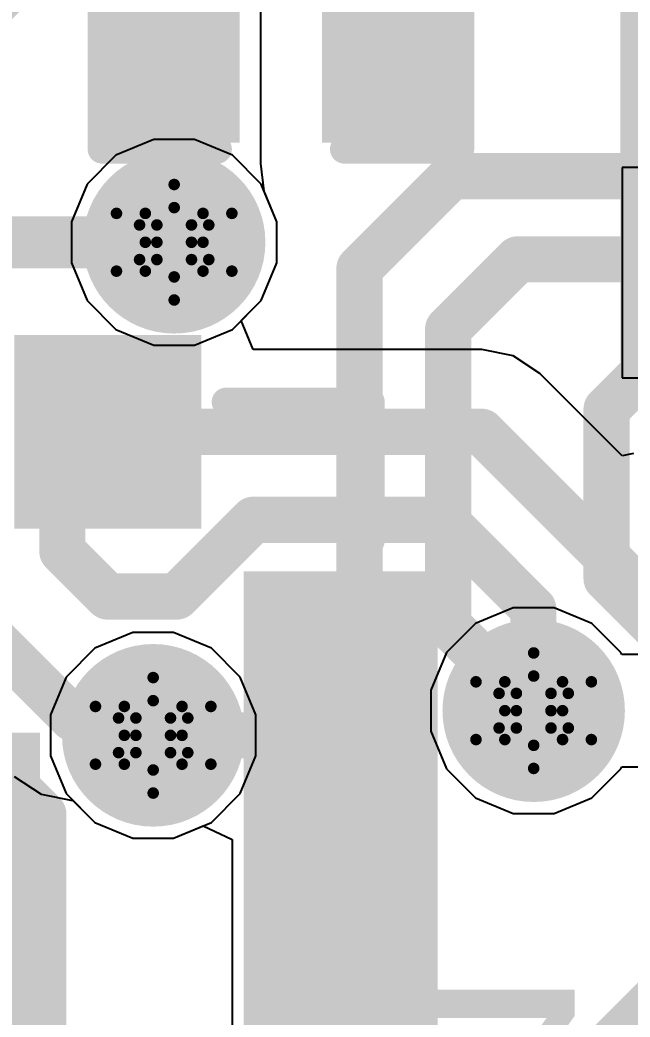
# Model space of a CAD drawing. Header units: inches. Extents: x -2.7 to 10.9, y -2.9 to 7.4.
# Drawn here: x -0.1427 to -0.037, y 0.8115 to 0.9842 of the extents above; entities that cross this region are included whole.
import ezdxf

# ---------------------------------------------------------------- set-up
doc = ezdxf.new("R2010")
doc.units = ezdxf.units.IN
doc.header["$MEASUREMENT"] = 0
for name, color, linetype in [('Board Outline', 216, 'Continuous'), ('Bottom Layer', 5, 'Continuous'), ('Bottom Overlay', 54, 'Continuous'), ('Bottom Solder', 6, 'Continuous'), ('Drill Drawing', 1, 'Continuous'), ('Layer 2', 16, 'Continuous'), ('Layer 3', 76, 'Continuous'), ('Top Layer', 1, 'Continuous'), ('Top Overlay', 2, 'Continuous'), ('Top Paste', 8, 'Continuous'), ('Top Solder', 216, 'Continuous'), ('Via Holes', 16, 'Continuous')]:
    doc.layers.add(name, color=color, linetype=linetype)
doc.styles.add('Arial', font='', dxfattribs={"height": 0.2})
doc.styles.get('Arial').set_extended_font_data('Arial')

# ---------------------------------------------------------------- blocks, each defined once
blk = doc.blocks.new('56_QFN__7_7__51')
at = {"layer": 'Top Layer'}
for points in [[(0.0822835, 0.1220472), (0.0822835, 0.1476378), (0.0909449, 0.1476378), (0.0909449, 0.1220472)], [(0.0980315, 0.1220472), (0.0980315, 0.1476378), (0.1066929, 0.1476378), (0.1066929, 0.1220472)], [(0.1220472, 0.1066929), (0.1476378, 0.1066929), (0.1476378, 0.0980315), (0.1220472, 0.0980315)], [(0.1220472, 0.0909449), (0.1476378, 0.0909449), (0.1476378, 0.0822835), (0.1220472, 0.0822835)], [(0.1220472, 0.0751969), (0.1476378, 0.0751969), (0.1476378, 0.0665355), (0.1220472, 0.0665355)], [(0.1220472, 0.0594488), (0.1476378, 0.0594488), (0.1476378, 0.0507874), (0.1220472, 0.0507874)], [(0.1220472, 0.0437008), (0.1476378, 0.0437008), (0.1476378, 0.0350394), (0.1220472, 0.0350394)]]:
    blk.add_hatch(color=1, dxfattribs=at).paths.add_polyline_path(points)
at = {"layer": 'Top Paste'}
for points in [[(0.0822835, 0.1220472), (0.0822835, 0.1476378), (0.0909449, 0.1476378), (0.0909449, 0.1220472)], [(0.0980315, 0.1220472), (0.0980315, 0.1476378), (0.1066929, 0.1476378), (0.1066929, 0.1220472)], [(0.1220472, 0.1066929), (0.1476378, 0.1066929), (0.1476378, 0.0980315), (0.1220472, 0.0980315)], [(0.1220472, 0.0909449), (0.1476378, 0.0909449), (0.1476378, 0.0822835), (0.1220472, 0.0822835)], [(0.1220472, 0.0751969), (0.1476378, 0.0751969), (0.1476378, 0.0665355), (0.1220472, 0.0665355)], [(0.1220472, 0.0594488), (0.1476378, 0.0594488), (0.1476378, 0.0507874), (0.1220472, 0.0507874)], [(0.1220472, 0.0437008), (0.1476378, 0.0437008), (0.1476378, 0.0350394), (0.1220472, 0.0350394)]]:
    blk.add_hatch(color=8, dxfattribs=at).paths.add_polyline_path(points)
at = {"layer": 'Top Solder'}
for points in [[(0.0782835, 0.1180472), (0.0782835, 0.1516378), (0.0949449, 0.1516378), (0.0949449, 0.1180472)], [(0.0940315, 0.1180472), (0.0940315, 0.1516378), (0.1106929, 0.1516378), (0.1106929, 0.1180472)], [(0.1180472, 0.1106929), (0.1516378, 0.1106929), (0.1516378, 0.0940315), (0.1180472, 0.0940315)], [(0.1180472, 0.0949449), (0.1516378, 0.0949449), (0.1516378, 0.0782835), (0.1180472, 0.0782835)], [(-0.08274015, -0.08274015), (-0.08274015, 0.08274015), (0.08274015, 0.08274015), (0.08274015, -0.08274015)], [(0.1180472, 0.0791969), (0.1516378, 0.0791969), (0.1516378, 0.0625355), (0.1180472, 0.0625355)], [(0.1180472, 0.0634488), (0.1516378, 0.0634488), (0.1516378, 0.0467874), (0.1180472, 0.0467874)], [(0.1180472, 0.0477008), (0.1516378, 0.0477008), (0.1516378, 0.0310394), (0.1180472, 0.0310394)]]:
    blk.add_hatch(color=216, dxfattribs=at).paths.add_polyline_path(points)
at = {"layer": 'Top Overlay'}
for points in [[(0.115, 0.14, 0.005, 0.005, 0), (0.14, 0.14, 0.005, 0.005, 0)], [(0.14, 0.116, 0.005, 0.005, 0), (0.14, 0.14, 0.005, 0.005, 0)]]:
    blk.add_lwpolyline(points, format="xyseb", dxfattribs=at)
for points in [[(0.11375, 0.14, 0.0025, 0.0025, 1), (0.11625, 0.14, 0.0025, 0.0025, 1)], [(0.13875, 0.14, 0.0025, 0.0025, 1), (0.14125, 0.14, 0.0025, 0.0025, 1)], [(0.13875, 0.14, 0.0025, 0.0025, 1), (0.14125, 0.14, 0.0025, 0.0025, 1)], [(0.13875, 0.116, 0.0025, 0.0025, 1), (0.14125, 0.116, 0.0025, 0.0025, 1)]]:
    blk.add_lwpolyline(points, format="xyseb", close=True, dxfattribs=at)
blk = doc.blocks.new('C___0402_108')
at = {"layer": 'Top Layer'}
for points in [[(-0.0275, -0.0125), (-0.0275, 0.0125), (-0.009499999999999998, 0.0125), (-0.009500000000000001, -0.0125)], [(0.009499999999999998, -0.0125), (0.009500000000000001, 0.0125), (0.0275, 0.0125), (0.0275, -0.0125)]]:
    blk.add_hatch(color=1, dxfattribs=at).paths.add_polyline_path(points)
at = {"layer": 'Top Paste'}
for points in [[(-0.0275, -0.0125), (-0.0275, 0.0125), (-0.009499999999999998, 0.0125), (-0.009500000000000001, -0.0125)], [(0.009499999999999998, -0.0125), (0.009500000000000001, 0.0125), (0.0275, 0.0125), (0.0275, -0.0125)]]:
    blk.add_hatch(color=8, dxfattribs=at).paths.add_polyline_path(points)
at = {"layer": 'Top Solder'}
for points in [[(-0.0298622, -0.0148622), (-0.0298622, 0.0148622), (-0.007137799999999999, 0.0148622), (-0.007137800000000001, -0.0148622)], [(0.007137799999999999, -0.0148622), (0.007137800000000001, 0.0148622), (0.0298622, 0.0148622), (0.0298622, -0.0148622)]]:
    blk.add_hatch(color=216, dxfattribs=at).paths.add_polyline_path(points)
at = {"layer": 'Top Overlay'}
for points in [[(-0.031, 0.016, 0.005, 0.005, 0), (-0.031, -0.016, 0.005, 0.005, 0)], [(-0.011, 0.016, 0.005, 0.005, 0), (-0.031, 0.016, 0.005, 0.005, 0)], [(0.031, 0.016, 0.005, 0.005, 0), (0.011, 0.016, 0.005, 0.005, 0)], [(0.031, 0.016, 0.005, 0.005, 0), (0.031, -0.016, 0.005, 0.005, 0)], [(-0.011, -0.016, 0.005, 0.005, 0), (-0.031, -0.016, 0.005, 0.005, 0)], [(0.031, -0.016, 0.005, 0.005, 0), (0.011, -0.016, 0.005, 0.005, 0)]]:
    blk.add_lwpolyline(points, format="xyseb", dxfattribs=at)
for points in [[(-0.03225, 0.016, 0.0025, 0.0025, 1), (-0.02975, 0.016, 0.0025, 0.0025, 1)], [(-0.03225, 0.016, 0.0025, 0.0025, 1), (-0.02975, 0.016, 0.0025, 0.0025, 1)], [(-0.01225, 0.016, 0.0025, 0.0025, 1), (-0.00975, 0.016, 0.0025, 0.0025, 1)], [(0.00975, 0.016, 0.0025, 0.0025, 1), (0.01225, 0.016, 0.0025, 0.0025, 1)], [(0.02975, 0.016, 0.0025, 0.0025, 1), (0.03225, 0.016, 0.0025, 0.0025, 1)], [(0.02975, 0.016, 0.0025, 0.0025, 1), (0.03225, 0.016, 0.0025, 0.0025, 1)], [(-0.03225, -0.016, 0.0025, 0.0025, 1), (-0.02975, -0.016, 0.0025, 0.0025, 1)], [(-0.03225, -0.016, 0.0025, 0.0025, 1), (-0.02975, -0.016, 0.0025, 0.0025, 1)], [(-0.01225, -0.016, 0.0025, 0.0025, 1), (-0.00975, -0.016, 0.0025, 0.0025, 1)], [(0.00975, -0.016, 0.0025, 0.0025, 1), (0.01225, -0.016, 0.0025, 0.0025, 1)], [(0.02975, -0.016, 0.0025, 0.0025, 1), (0.03225, -0.016, 0.0025, 0.0025, 1)], [(0.02975, -0.016, 0.0025, 0.0025, 1), (0.03225, -0.016, 0.0025, 0.0025, 1)]]:
    blk.add_lwpolyline(points, format="xyseb", close=True, dxfattribs=at)
blk = doc.blocks.new('LED_0402_237')
at = {"layer": 'Top Layer'}
for points in [[(-0.0309055, 0.01417325), (-0.0064961, 0.01417325), (-0.0064961, -0.01417325), (-0.0309055, -0.01417325)], [(0.0064961, 0.01417325), (0.0309055, 0.01417325), (0.0309055, -0.01417325), (0.0064961, -0.01417325)]]:
    blk.add_hatch(color=1, dxfattribs=at).paths.add_polyline_path(points)
at = {"layer": 'Top Overlay'}
blk.add_hatch(color=2, dxfattribs=at).paths.add_polyline_path([(0.0369449, -0.0199979), (0.0609449, -0.0199979), (0.0609449, 0.0200021), (0.0369449, 0.0200021)])
at = {"layer": 'Top Paste'}
for points in [[(-0.0309055, 0.01417325), (-0.0064961, 0.01417325), (-0.0064961, -0.01417325), (-0.0309055, -0.01417325)], [(0.0064961, 0.01417325), (0.0309055, 0.01417325), (0.0309055, -0.01417325), (0.0064961, -0.01417325)]]:
    blk.add_hatch(color=8, dxfattribs=at).paths.add_polyline_path(points)
at = {"layer": 'Top Solder'}
for points in [[(-0.0349055, 0.01817325), (-0.0024961, 0.01817325), (-0.0024961, -0.01817325), (-0.0349055, -0.01817325)], [(0.0024961, 0.01817325), (0.0349055, 0.01817325), (0.0349055, -0.01817325), (0.0024961, -0.01817325)]]:
    blk.add_hatch(color=216, dxfattribs=at).paths.add_polyline_path(points)
at = {"layer": 'Top Overlay'}
for points in [[(-0.035, 0.018, 0.005, 0.005, 0), (-0.035, -0.018, 0.005, 0.005, 0)], [(-0.035, 0.018, 0.005, 0.005, 0), (0.037, 0.018, 0.005, 0.005, 0)], [(0.037, 0.018, 0.005, 0.005, 0), (0.037, -0.018, 0.005, 0.005, 0)], [(-0.035, -0.018, 0.005, 0.005, 0), (0.037, -0.018, 0.005, 0.005, 0)]]:
    blk.add_lwpolyline(points, format="xyseb", dxfattribs=at)
for points in [[(-0.03625, 0.018, 0.0025, 0.0025, 1), (-0.03375, 0.018, 0.0025, 0.0025, 1)], [(-0.03625, 0.018, 0.0025, 0.0025, 1), (-0.03375, 0.018, 0.0025, 0.0025, 1)], [(0.03575, 0.018, 0.0025, 0.0025, 1), (0.03825, 0.018, 0.0025, 0.0025, 1)], [(0.03575, 0.018, 0.0025, 0.0025, 1), (0.03825, 0.018, 0.0025, 0.0025, 1)], [(-0.03625, -0.018, 0.0025, 0.0025, 1), (-0.03375, -0.018, 0.0025, 0.0025, 1)], [(-0.03625, -0.018, 0.0025, 0.0025, 1), (-0.03375, -0.018, 0.0025, 0.0025, 1)], [(0.03575, -0.018, 0.0025, 0.0025, 1), (0.03825, -0.018, 0.0025, 0.0025, 1)], [(0.03575, -0.018, 0.0025, 0.0025, 1), (0.03825, -0.018, 0.0025, 0.0025, 1)]]:
    blk.add_lwpolyline(points, format="xyseb", close=True, dxfattribs=at)

msp = doc.modelspace()

# ---------------------------------------------------------------- hatches: boundary and pattern name
at = {"layer": 'Bottom Layer'}
h = msp.add_hatch(color=5, dxfattribs=at)
edge = h.paths.add_edge_path()
edge.add_arc((-0.116, 0.9456693), 0.011811, 0, 360)
h = msp.add_hatch(color=5, dxfattribs=at)
edge = h.paths.add_edge_path()
edge.add_arc((-0.0536921, 0.8645503), 0.011811, 0, 360)
h = msp.add_hatch(color=5, dxfattribs=at)
edge = h.paths.add_edge_path()
edge.add_arc((-0.1196378, 0.8602835), 0.011811, 0, 360)
at = {"layer": 'Bottom Solder'}
h = msp.add_hatch(color=6, dxfattribs=at)
edge = h.paths.add_edge_path()
edge.add_arc((-0.116, 0.9456693), 0.015811, 0, 360)
h = msp.add_hatch(color=6, dxfattribs=at)
edge = h.paths.add_edge_path()
edge.add_arc((-0.0536921, 0.8645503), 0.015811, 0, 360)
h = msp.add_hatch(color=6, dxfattribs=at)
edge = h.paths.add_edge_path()
edge.add_arc((-0.1196378, 0.8602835), 0.015811, 0, 360)
at = {"layer": 'Layer 2'}
h = msp.add_hatch(color=16, dxfattribs=at)
edge = h.paths.add_edge_path()
edge.add_arc((-0.116, 0.9456693), 0.011811, 0, 360)
h = msp.add_hatch(color=16, dxfattribs=at)
edge = h.paths.add_edge_path()
edge.add_arc((-0.0536921, 0.8645503), 0.011811, 0, 360)
h = msp.add_hatch(color=16, dxfattribs=at)
edge = h.paths.add_edge_path()
edge.add_arc((-0.1196378, 0.8602835), 0.011811, 0, 360)
at = {"layer": 'Layer 3'}
h = msp.add_hatch(color=76, dxfattribs=at)
edge = h.paths.add_edge_path()
edge.add_arc((-0.116, 0.9456693), 0.011811, 0, 360)
h = msp.add_hatch(color=76, dxfattribs=at)
edge = h.paths.add_edge_path()
edge.add_arc((-0.0536921, 0.8645503), 0.011811, 0, 360)
h = msp.add_hatch(color=76, dxfattribs=at)
edge = h.paths.add_edge_path()
edge.add_arc((-0.1196378, 0.8602835), 0.011811, 0, 360)
at = {"layer": 'Top Layer'}
h = msp.add_hatch(color=1, dxfattribs=at)
edge = h.paths.add_edge_path()
edge.add_arc((-0.116, 0.9456693), 0.011811, 0, 360)
h = msp.add_hatch(color=1, dxfattribs=at)
edge = h.paths.add_edge_path()
edge.add_arc((-0.0536921, 0.8645503), 0.011811, 0, 360)
h = msp.add_hatch(color=1, dxfattribs=at)
edge = h.paths.add_edge_path()
edge.add_arc((-0.1196378, 0.8602835), 0.011811, 0, 360)
at = {"layer": 'Top Solder'}
h = msp.add_hatch(color=216, dxfattribs=at)
edge = h.paths.add_edge_path()
edge.add_arc((-0.116, 0.9456693), 0.015811, 0, 360)
h = msp.add_hatch(color=216, dxfattribs=at)
edge = h.paths.add_edge_path()
edge.add_arc((-0.0536921, 0.8645503), 0.015811, 0, 360)
h = msp.add_hatch(color=216, dxfattribs=at)
edge = h.paths.add_edge_path()
edge.add_arc((-0.1196378, 0.8602835), 0.015811, 0, 360)
at = {"layer": 'Via Holes'}
h = msp.add_hatch(color=7, dxfattribs=at)
edge = h.paths.add_edge_path()
edge.add_arc((-0.116, 0.9456693), 0.0059055, 0, 360)
h = msp.add_hatch(color=7, dxfattribs=at)
edge = h.paths.add_edge_path()
edge.add_arc((-0.0536921, 0.8645503), 0.0059055, 0, 360)
h = msp.add_hatch(color=7, dxfattribs=at)
edge = h.paths.add_edge_path()
edge.add_arc((-0.1196378, 0.8602835), 0.0059055, 0, 360)

# ---------------------------------------------------------------- linework, layer by layer
at = {"layer": 'Board Outline'}
msp.add_lwpolyline([(-2.4996904, 1.3779521, 0.005, 0.005, -0.7405986761017942), (2.8432952, 0.250751, 0.005, 0.005, 0)], format="xyseb", dxfattribs=at)
at = {"layer": 'Bottom Layer'}
for points in [[(-0.2514568, 0.9593876, 0.008, 0.008, 0), (-0.1386634, 0.8465942, 0.008, 0.008, 0)], [(-0.083887, 0.94114, 0.008, 0.008, 0), (-0.067917, 0.95711, 0.008, 0.008, 0)], [(-0.067917, 0.95711, 0.008, 0.008, 0), (1.1490446, 0.95711, 0.008, 0.008, 0)], [(-0.0685178, 0.930646, 0.008, 0.008, 0), (-0.0564506, 0.9427132, 0.008, 0.008, 0)], [(-0.0564506, 0.9427132, 0.008, 0.008, 0), (1.1416084, 0.9427132, 0.008, 0.008, 0)], [(-0.083887, 0.8767518, 0.008, 0.008, 0), (-0.083887, 0.94114, 0.008, 0.008, 0)], [(-0.0685178, 0.8793761, 0.008, 0.008, 0), (-0.0685178, 0.930646, 0.008, 0.008, 0)], [(-0.0410666, 0.9167534, 0.008, 0.008, 0), (-0.0293499, 0.9284701, 0.008, 0.008, 0)], [(-0.0410666, 0.8874431, 0.008, 0.008, 0), (-0.0410666, 0.9167534, 0.008, 0.008, 0)], [(-0.0410666, 0.8874431, 0.008, 0.008, 0), (-0.0181738, 0.8645503, 0.008, 0.008, 0)], [(-0.0685178, 0.8793761, 0.008, 0.008, 0), (-0.0536921, 0.8645504, 0.008, 0.008, 0)], [(-0.1003553, 0.8602835, 0.008, 0.008, 0), (-0.083887, 0.8767518, 0.008, 0.008, 0)], [(-0.1196378, 0.8602835, 0.008, 0.008, 0), (-0.1003553, 0.8602835, 0.008, 0.008, 0)], [(-0.1386634, 0.7303654, 0.008, 0.008, 0), (-0.1386634, 0.8465942, 0.008, 0.008, 0)]]:
    msp.add_lwpolyline(points, format="xyseb", dxfattribs=at)
for points in [[(-0.069917, 0.95711, 0.004, 0.004, 1), (-0.065917, 0.95711, 0.004, 0.004, 1)], [(-0.069917, 0.95711, 0.004, 0.004, 1), (-0.065917, 0.95711, 0.004, 0.004, 1)], [(-0.0584506, 0.9427132, 0.004, 0.004, 1), (-0.0544506, 0.9427132, 0.004, 0.004, 1)], [(-0.0584506, 0.9427132, 0.004, 0.004, 1), (-0.0544506, 0.9427132, 0.004, 0.004, 1)], [(-0.085887, 0.94114, 0.004, 0.004, 1), (-0.081887, 0.94114, 0.004, 0.004, 1)], [(-0.085887, 0.94114, 0.004, 0.004, 1), (-0.081887, 0.94114, 0.004, 0.004, 1)], [(-0.0705178, 0.930646, 0.004, 0.004, 1), (-0.0665178, 0.930646, 0.004, 0.004, 1)], [(-0.0705178, 0.930646, 0.004, 0.004, 1), (-0.0665178, 0.930646, 0.004, 0.004, 1)], [(-0.0430666, 0.9167534, 0.004, 0.004, 1), (-0.0390666, 0.9167534, 0.004, 0.004, 1)], [(-0.0430666, 0.9167534, 0.004, 0.004, 1), (-0.0390666, 0.9167534, 0.004, 0.004, 1)], [(-0.0430666, 0.8874431, 0.004, 0.004, 1), (-0.0390666, 0.8874431, 0.004, 0.004, 1)], [(-0.0430666, 0.8874431, 0.004, 0.004, 1), (-0.0390666, 0.8874431, 0.004, 0.004, 1)], [(-0.0705178, 0.8793761, 0.004, 0.004, 1), (-0.0665178, 0.8793761, 0.004, 0.004, 1)], [(-0.0705178, 0.8793761, 0.004, 0.004, 1), (-0.0665178, 0.8793761, 0.004, 0.004, 1)], [(-0.085887, 0.8767518, 0.004, 0.004, 1), (-0.081887, 0.8767518, 0.004, 0.004, 1)], [(-0.085887, 0.8767518, 0.004, 0.004, 1), (-0.081887, 0.8767518, 0.004, 0.004, 1)], [(-0.0556921, 0.8645504, 0.004, 0.004, 1), (-0.0516921, 0.8645504, 0.004, 0.004, 1)], [(-0.1216378, 0.8602835, 0.004, 0.004, 1), (-0.1176378, 0.8602835, 0.004, 0.004, 1)], [(-0.1023553, 0.8602835, 0.004, 0.004, 1), (-0.0983553, 0.8602835, 0.004, 0.004, 1)], [(-0.1023553, 0.8602835, 0.004, 0.004, 1), (-0.0983553, 0.8602835, 0.004, 0.004, 1)], [(-0.1406634, 0.8465942, 0.004, 0.004, 1), (-0.1366634, 0.8465942, 0.004, 0.004, 1)], [(-0.1406634, 0.8465942, 0.004, 0.004, 1), (-0.1366634, 0.8465942, 0.004, 0.004, 1)]]:
    msp.add_lwpolyline(points, format="xyseb", close=True, dxfattribs=at)
at = {"layer": 'Drill Drawing'}
for points in [[(-0.121, 0.9506693, 0.002, 0.002, 0), (-0.116, 0.9556693, 0.002, 0.002, 0)], [(-0.116, 0.9556693, 0.002, 0.002, 0), (-0.111, 0.9506693, 0.002, 0.002, 0)], [(-0.126, 0.9506693, 0.002, 0.002, 0), (-0.121, 0.9456693, 0.002, 0.002, 0)], [(-0.126, 0.9506693, 0.002, 0.002, 0), (-0.121, 0.9506693, 0.002, 0.002, 0)], [(-0.119, 0.9486693, 0.002, 0.002, 0), (-0.116, 0.9516693, 0.002, 0.002, 0)], [(-0.116, 0.9516693, 0.002, 0.002, 0), (-0.113, 0.9486693, 0.002, 0.002, 0)], [(-0.111, 0.9506693, 0.002, 0.002, 0), (-0.106, 0.9506693, 0.002, 0.002, 0)], [(-0.111, 0.9456693, 0.002, 0.002, 0), (-0.106, 0.9506693, 0.002, 0.002, 0)], [(-0.122, 0.9486693, 0.002, 0.002, 0), (-0.119, 0.9456693, 0.002, 0.002, 0)], [(-0.122, 0.9486693, 0.002, 0.002, 0), (-0.119, 0.9486693, 0.002, 0.002, 0)], [(-0.113, 0.9486693, 0.002, 0.002, 0), (-0.11, 0.9486693, 0.002, 0.002, 0)], [(-0.113, 0.9456693, 0.002, 0.002, 0), (-0.11, 0.9486693, 0.002, 0.002, 0)], [(-0.126, 0.9406693, 0.002, 0.002, 0), (-0.121, 0.9456693, 0.002, 0.002, 0)], [(-0.122, 0.9426693, 0.002, 0.002, 0), (-0.119, 0.9456693, 0.002, 0.002, 0)], [(-0.113, 0.9456693, 0.002, 0.002, 0), (-0.11, 0.9426693, 0.002, 0.002, 0)], [(-0.111, 0.9456693, 0.002, 0.002, 0), (-0.106, 0.9406693, 0.002, 0.002, 0)], [(-0.122, 0.9426693, 0.002, 0.002, 0), (-0.119, 0.9426693, 0.002, 0.002, 0)], [(-0.119, 0.9426693, 0.002, 0.002, 0), (-0.116, 0.9396693, 0.002, 0.002, 0)], [(-0.116, 0.9396693, 0.002, 0.002, 0), (-0.113, 0.9426693, 0.002, 0.002, 0)], [(-0.113, 0.9426693, 0.002, 0.002, 0), (-0.11, 0.9426693, 0.002, 0.002, 0)], [(-0.126, 0.9406693, 0.002, 0.002, 0), (-0.121, 0.9406693, 0.002, 0.002, 0)], [(-0.121, 0.9406693, 0.002, 0.002, 0), (-0.116, 0.9356693, 0.002, 0.002, 0)], [(-0.116, 0.9356693, 0.002, 0.002, 0), (-0.111, 0.9406693, 0.002, 0.002, 0)], [(-0.111, 0.9406693, 0.002, 0.002, 0), (-0.106, 0.9406693, 0.002, 0.002, 0)], [(-0.0586921, 0.8695503, 0.002, 0.002, 0), (-0.0536921, 0.8745503, 0.002, 0.002, 0)], [(-0.0536921, 0.8745503, 0.002, 0.002, 0), (-0.0486921, 0.8695503, 0.002, 0.002, 0)], [(-0.1246378, 0.8652835, 0.002, 0.002, 0), (-0.1196378, 0.8702835, 0.002, 0.002, 0)], [(-0.1196378, 0.8702835, 0.002, 0.002, 0), (-0.1146378, 0.8652835, 0.002, 0.002, 0)], [(-0.0636921, 0.8695503, 0.002, 0.002, 0), (-0.0586921, 0.8645503, 0.002, 0.002, 0)], [(-0.0636921, 0.8695503, 0.002, 0.002, 0), (-0.0586921, 0.8695503, 0.002, 0.002, 0)], [(-0.0566921, 0.8675503, 0.002, 0.002, 0), (-0.0536921, 0.8705503, 0.002, 0.002, 0)], [(-0.0536921, 0.8705503, 0.002, 0.002, 0), (-0.0506921, 0.8675503, 0.002, 0.002, 0)], [(-0.0486921, 0.8695503, 0.002, 0.002, 0), (-0.0436921, 0.8695503, 0.002, 0.002, 0)], [(-0.0486921, 0.8645503, 0.002, 0.002, 0), (-0.0436921, 0.8695503, 0.002, 0.002, 0)], [(-0.1226378, 0.8632835, 0.002, 0.002, 0), (-0.1196378, 0.8662835, 0.002, 0.002, 0)], [(-0.1196378, 0.8662835, 0.002, 0.002, 0), (-0.1166378, 0.8632835, 0.002, 0.002, 0)], [(-0.0596921, 0.8675503, 0.002, 0.002, 0), (-0.0566921, 0.8645503, 0.002, 0.002, 0)], [(-0.0596921, 0.8675503, 0.002, 0.002, 0), (-0.0566921, 0.8675503, 0.002, 0.002, 0)], [(-0.0506921, 0.8675503, 0.002, 0.002, 0), (-0.0476921, 0.8675503, 0.002, 0.002, 0)], [(-0.0506921, 0.8645503, 0.002, 0.002, 0), (-0.0476921, 0.8675503, 0.002, 0.002, 0)], [(-0.1296378, 0.8652835, 0.002, 0.002, 0), (-0.1246378, 0.8602835, 0.002, 0.002, 0)], [(-0.1296378, 0.8652835, 0.002, 0.002, 0), (-0.1246378, 0.8652835, 0.002, 0.002, 0)], [(-0.1146378, 0.8652835, 0.002, 0.002, 0), (-0.1096378, 0.8652835, 0.002, 0.002, 0)], [(-0.1146378, 0.8602835, 0.002, 0.002, 0), (-0.1096378, 0.8652835, 0.002, 0.002, 0)], [(-0.0636921, 0.8595503, 0.002, 0.002, 0), (-0.0586921, 0.8645503, 0.002, 0.002, 0)], [(-0.0596921, 0.8615503, 0.002, 0.002, 0), (-0.0566921, 0.8645503, 0.002, 0.002, 0)], [(-0.0506921, 0.8645503, 0.002, 0.002, 0), (-0.0476921, 0.8615503, 0.002, 0.002, 0)], [(-0.0486921, 0.8645503, 0.002, 0.002, 0), (-0.0436921, 0.8595503, 0.002, 0.002, 0)], [(-0.1256378, 0.8632835, 0.002, 0.002, 0), (-0.1226378, 0.8602835, 0.002, 0.002, 0)], [(-0.1256378, 0.8632835, 0.002, 0.002, 0), (-0.1226378, 0.8632835, 0.002, 0.002, 0)], [(-0.1166378, 0.8632835, 0.002, 0.002, 0), (-0.1136378, 0.8632835, 0.002, 0.002, 0)], [(-0.1166378, 0.8602835, 0.002, 0.002, 0), (-0.1136378, 0.8632835, 0.002, 0.002, 0)], [(-0.0596921, 0.8615503, 0.002, 0.002, 0), (-0.0566921, 0.8615503, 0.002, 0.002, 0)], [(-0.0566921, 0.8615503, 0.002, 0.002, 0), (-0.0536921, 0.8585503, 0.002, 0.002, 0)], [(-0.0536921, 0.8585503, 0.002, 0.002, 0), (-0.0506921, 0.8615503, 0.002, 0.002, 0)], [(-0.0506921, 0.8615503, 0.002, 0.002, 0), (-0.0476921, 0.8615503, 0.002, 0.002, 0)], [(-0.1296378, 0.8552835, 0.002, 0.002, 0), (-0.1246378, 0.8602835, 0.002, 0.002, 0)], [(-0.1256378, 0.8572835, 0.002, 0.002, 0), (-0.1226378, 0.8602835, 0.002, 0.002, 0)], [(-0.1166378, 0.8602835, 0.002, 0.002, 0), (-0.1136378, 0.8572835, 0.002, 0.002, 0)], [(-0.1146378, 0.8602835, 0.002, 0.002, 0), (-0.1096378, 0.8552835, 0.002, 0.002, 0)], [(-0.0636921, 0.8595503, 0.002, 0.002, 0), (-0.0586921, 0.8595503, 0.002, 0.002, 0)], [(-0.0586921, 0.8595503, 0.002, 0.002, 0), (-0.0536921, 0.8545503, 0.002, 0.002, 0)], [(-0.0536921, 0.8545503, 0.002, 0.002, 0), (-0.0486921, 0.8595503, 0.002, 0.002, 0)], [(-0.0486921, 0.8595503, 0.002, 0.002, 0), (-0.0436921, 0.8595503, 0.002, 0.002, 0)], [(-0.1256378, 0.8572835, 0.002, 0.002, 0), (-0.1226378, 0.8572835, 0.002, 0.002, 0)], [(-0.1226378, 0.8572835, 0.002, 0.002, 0), (-0.1196378, 0.8542835, 0.002, 0.002, 0)], [(-0.1196378, 0.8542835, 0.002, 0.002, 0), (-0.1166378, 0.8572835, 0.002, 0.002, 0)], [(-0.1166378, 0.8572835, 0.002, 0.002, 0), (-0.1136378, 0.8572835, 0.002, 0.002, 0)], [(-0.1296378, 0.8552835, 0.002, 0.002, 0), (-0.1246378, 0.8552835, 0.002, 0.002, 0)], [(-0.1246378, 0.8552835, 0.002, 0.002, 0), (-0.1196378, 0.8502835, 0.002, 0.002, 0)], [(-0.1196378, 0.8502835, 0.002, 0.002, 0), (-0.1146378, 0.8552835, 0.002, 0.002, 0)], [(-0.1146378, 0.8552835, 0.002, 0.002, 0), (-0.1096378, 0.8552835, 0.002, 0.002, 0)]]:
    msp.add_lwpolyline(points, format="xyseb", dxfattribs=at)
for points in [[(-0.1165, 0.9556693, 0.001, 0.001, 1), (-0.1155, 0.9556693, 0.001, 0.001, 1)], [(-0.1165, 0.9556693, 0.001, 0.001, 1), (-0.1155, 0.9556693, 0.001, 0.001, 1)], [(-0.1265, 0.9506693, 0.001, 0.001, 1), (-0.1255, 0.9506693, 0.001, 0.001, 1)], [(-0.1265, 0.9506693, 0.001, 0.001, 1), (-0.1255, 0.9506693, 0.001, 0.001, 1)], [(-0.1215, 0.9506693, 0.001, 0.001, 1), (-0.1205, 0.9506693, 0.001, 0.001, 1)], [(-0.1215, 0.9506693, 0.001, 0.001, 1), (-0.1205, 0.9506693, 0.001, 0.001, 1)], [(-0.1165, 0.9516693, 0.001, 0.001, 1), (-0.1155, 0.9516693, 0.001, 0.001, 1)], [(-0.1165, 0.9516693, 0.001, 0.001, 1), (-0.1155, 0.9516693, 0.001, 0.001, 1)], [(-0.1115, 0.9506693, 0.001, 0.001, 1), (-0.1105, 0.9506693, 0.001, 0.001, 1)], [(-0.1115, 0.9506693, 0.001, 0.001, 1), (-0.1105, 0.9506693, 0.001, 0.001, 1)], [(-0.1065, 0.9506693, 0.001, 0.001, 1), (-0.1055, 0.9506693, 0.001, 0.001, 1)], [(-0.1065, 0.9506693, 0.001, 0.001, 1), (-0.1055, 0.9506693, 0.001, 0.001, 1)], [(-0.1225, 0.9486693, 0.001, 0.001, 1), (-0.1215, 0.9486693, 0.001, 0.001, 1)], [(-0.1225, 0.9486693, 0.001, 0.001, 1), (-0.1215, 0.9486693, 0.001, 0.001, 1)], [(-0.1195, 0.9486693, 0.001, 0.001, 1), (-0.1185, 0.9486693, 0.001, 0.001, 1)], [(-0.1195, 0.9486693, 0.001, 0.001, 1), (-0.1185, 0.9486693, 0.001, 0.001, 1)], [(-0.1135, 0.9486693, 0.001, 0.001, 1), (-0.1125, 0.9486693, 0.001, 0.001, 1)], [(-0.1135, 0.9486693, 0.001, 0.001, 1), (-0.1125, 0.9486693, 0.001, 0.001, 1)], [(-0.1105, 0.9486693, 0.001, 0.001, 1), (-0.1095, 0.9486693, 0.001, 0.001, 1)], [(-0.1105, 0.9486693, 0.001, 0.001, 1), (-0.1095, 0.9486693, 0.001, 0.001, 1)], [(-0.1215, 0.9456693, 0.001, 0.001, 1), (-0.1205, 0.9456693, 0.001, 0.001, 1)], [(-0.1215, 0.9456693, 0.001, 0.001, 1), (-0.1205, 0.9456693, 0.001, 0.001, 1)], [(-0.1195, 0.9456693, 0.001, 0.001, 1), (-0.1185, 0.9456693, 0.001, 0.001, 1)], [(-0.1195, 0.9456693, 0.001, 0.001, 1), (-0.1185, 0.9456693, 0.001, 0.001, 1)], [(-0.1135, 0.9456693, 0.001, 0.001, 1), (-0.1125, 0.9456693, 0.001, 0.001, 1)], [(-0.1135, 0.9456693, 0.001, 0.001, 1), (-0.1125, 0.9456693, 0.001, 0.001, 1)], [(-0.1115, 0.9456693, 0.001, 0.001, 1), (-0.1105, 0.9456693, 0.001, 0.001, 1)], [(-0.1115, 0.9456693, 0.001, 0.001, 1), (-0.1105, 0.9456693, 0.001, 0.001, 1)], [(-0.1225, 0.9426693, 0.001, 0.001, 1), (-0.1215, 0.9426693, 0.001, 0.001, 1)], [(-0.1225, 0.9426693, 0.001, 0.001, 1), (-0.1215, 0.9426693, 0.001, 0.001, 1)], [(-0.1195, 0.9426693, 0.001, 0.001, 1), (-0.1185, 0.9426693, 0.001, 0.001, 1)], [(-0.1195, 0.9426693, 0.001, 0.001, 1), (-0.1185, 0.9426693, 0.001, 0.001, 1)], [(-0.1135, 0.9426693, 0.001, 0.001, 1), (-0.1125, 0.9426693, 0.001, 0.001, 1)], [(-0.1135, 0.9426693, 0.001, 0.001, 1), (-0.1125, 0.9426693, 0.001, 0.001, 1)], [(-0.1105, 0.9426693, 0.001, 0.001, 1), (-0.1095, 0.9426693, 0.001, 0.001, 1)], [(-0.1105, 0.9426693, 0.001, 0.001, 1), (-0.1095, 0.9426693, 0.001, 0.001, 1)], [(-0.1265, 0.9406693, 0.001, 0.001, 1), (-0.1255, 0.9406693, 0.001, 0.001, 1)], [(-0.1265, 0.9406693, 0.001, 0.001, 1), (-0.1255, 0.9406693, 0.001, 0.001, 1)], [(-0.1215, 0.9406693, 0.001, 0.001, 1), (-0.1205, 0.9406693, 0.001, 0.001, 1)], [(-0.1215, 0.9406693, 0.001, 0.001, 1), (-0.1205, 0.9406693, 0.001, 0.001, 1)], [(-0.1115, 0.9406693, 0.001, 0.001, 1), (-0.1105, 0.9406693, 0.001, 0.001, 1)], [(-0.1115, 0.9406693, 0.001, 0.001, 1), (-0.1105, 0.9406693, 0.001, 0.001, 1)], [(-0.1065, 0.9406693, 0.001, 0.001, 1), (-0.1055, 0.9406693, 0.001, 0.001, 1)], [(-0.1065, 0.9406693, 0.001, 0.001, 1), (-0.1055, 0.9406693, 0.001, 0.001, 1)], [(-0.1165, 0.9396693, 0.001, 0.001, 1), (-0.1155, 0.9396693, 0.001, 0.001, 1)], [(-0.1165, 0.9396693, 0.001, 0.001, 1), (-0.1155, 0.9396693, 0.001, 0.001, 1)], [(-0.1165, 0.9356693, 0.001, 0.001, 1), (-0.1155, 0.9356693, 0.001, 0.001, 1)], [(-0.1165, 0.9356693, 0.001, 0.001, 1), (-0.1155, 0.9356693, 0.001, 0.001, 1)], [(-0.0541921, 0.8745503, 0.001, 0.001, 1), (-0.0531921, 0.8745503, 0.001, 0.001, 1)], [(-0.0541921, 0.8745503, 0.001, 0.001, 1), (-0.0531921, 0.8745503, 0.001, 0.001, 1)], [(-0.1201378, 0.8702835, 0.001, 0.001, 1), (-0.1191378, 0.8702835, 0.001, 0.001, 1)], [(-0.1201378, 0.8702835, 0.001, 0.001, 1), (-0.1191378, 0.8702835, 0.001, 0.001, 1)], [(-0.0641921, 0.8695503, 0.001, 0.001, 1), (-0.0631921, 0.8695503, 0.001, 0.001, 1)], [(-0.0641921, 0.8695503, 0.001, 0.001, 1), (-0.0631921, 0.8695503, 0.001, 0.001, 1)], [(-0.0591921, 0.8695503, 0.001, 0.001, 1), (-0.0581921, 0.8695503, 0.001, 0.001, 1)], [(-0.0591921, 0.8695503, 0.001, 0.001, 1), (-0.0581921, 0.8695503, 0.001, 0.001, 1)], [(-0.0541921, 0.8705503, 0.001, 0.001, 1), (-0.0531921, 0.8705503, 0.001, 0.001, 1)], [(-0.0541921, 0.8705503, 0.001, 0.001, 1), (-0.0531921, 0.8705503, 0.001, 0.001, 1)], [(-0.0491921, 0.8695503, 0.001, 0.001, 1), (-0.0481921, 0.8695503, 0.001, 0.001, 1)], [(-0.0491921, 0.8695503, 0.001, 0.001, 1), (-0.0481921, 0.8695503, 0.001, 0.001, 1)], [(-0.0441921, 0.8695503, 0.001, 0.001, 1), (-0.0431921, 0.8695503, 0.001, 0.001, 1)], [(-0.0441921, 0.8695503, 0.001, 0.001, 1), (-0.0431921, 0.8695503, 0.001, 0.001, 1)], [(-0.1201378, 0.8662835, 0.001, 0.001, 1), (-0.1191378, 0.8662835, 0.001, 0.001, 1)], [(-0.1201378, 0.8662835, 0.001, 0.001, 1), (-0.1191378, 0.8662835, 0.001, 0.001, 1)], [(-0.0601921, 0.8675503, 0.001, 0.001, 1), (-0.0591921, 0.8675503, 0.001, 0.001, 1)], [(-0.0601921, 0.8675503, 0.001, 0.001, 1), (-0.0591921, 0.8675503, 0.001, 0.001, 1)], [(-0.0571921, 0.8675503, 0.001, 0.001, 1), (-0.0561921, 0.8675503, 0.001, 0.001, 1)], [(-0.0571921, 0.8675503, 0.001, 0.001, 1), (-0.0561921, 0.8675503, 0.001, 0.001, 1)], [(-0.0511921, 0.8675503, 0.001, 0.001, 1), (-0.0501921, 0.8675503, 0.001, 0.001, 1)], [(-0.0511921, 0.8675503, 0.001, 0.001, 1), (-0.0501921, 0.8675503, 0.001, 0.001, 1)], [(-0.0481921, 0.8675503, 0.001, 0.001, 1), (-0.0471921, 0.8675503, 0.001, 0.001, 1)], [(-0.0481921, 0.8675503, 0.001, 0.001, 1), (-0.0471921, 0.8675503, 0.001, 0.001, 1)], [(-0.1301378, 0.8652835, 0.001, 0.001, 1), (-0.1291378, 0.8652835, 0.001, 0.001, 1)], [(-0.1301378, 0.8652835, 0.001, 0.001, 1), (-0.1291378, 0.8652835, 0.001, 0.001, 1)], [(-0.1251378, 0.8652835, 0.001, 0.001, 1), (-0.1241378, 0.8652835, 0.001, 0.001, 1)], [(-0.1251378, 0.8652835, 0.001, 0.001, 1), (-0.1241378, 0.8652835, 0.001, 0.001, 1)], [(-0.1151378, 0.8652835, 0.001, 0.001, 1), (-0.1141378, 0.8652835, 0.001, 0.001, 1)], [(-0.1151378, 0.8652835, 0.001, 0.001, 1), (-0.1141378, 0.8652835, 0.001, 0.001, 1)], [(-0.1101378, 0.8652835, 0.001, 0.001, 1), (-0.1091378, 0.8652835, 0.001, 0.001, 1)], [(-0.1101378, 0.8652835, 0.001, 0.001, 1), (-0.1091378, 0.8652835, 0.001, 0.001, 1)], [(-0.0591921, 0.8645503, 0.001, 0.001, 1), (-0.0581921, 0.8645503, 0.001, 0.001, 1)], [(-0.0591921, 0.8645503, 0.001, 0.001, 1), (-0.0581921, 0.8645503, 0.001, 0.001, 1)], [(-0.0571921, 0.8645503, 0.001, 0.001, 1), (-0.0561921, 0.8645503, 0.001, 0.001, 1)], [(-0.0571921, 0.8645503, 0.001, 0.001, 1), (-0.0561921, 0.8645503, 0.001, 0.001, 1)], [(-0.0511921, 0.8645503, 0.001, 0.001, 1), (-0.0501921, 0.8645503, 0.001, 0.001, 1)], [(-0.0511921, 0.8645503, 0.001, 0.001, 1), (-0.0501921, 0.8645503, 0.001, 0.001, 1)], [(-0.0491921, 0.8645503, 0.001, 0.001, 1), (-0.0481921, 0.8645503, 0.001, 0.001, 1)], [(-0.0491921, 0.8645503, 0.001, 0.001, 1), (-0.0481921, 0.8645503, 0.001, 0.001, 1)], [(-0.1261378, 0.8632835, 0.001, 0.001, 1), (-0.1251378, 0.8632835, 0.001, 0.001, 1)], [(-0.1261378, 0.8632835, 0.001, 0.001, 1), (-0.1251378, 0.8632835, 0.001, 0.001, 1)], [(-0.1231378, 0.8632835, 0.001, 0.001, 1), (-0.1221378, 0.8632835, 0.001, 0.001, 1)], [(-0.1231378, 0.8632835, 0.001, 0.001, 1), (-0.1221378, 0.8632835, 0.001, 0.001, 1)], [(-0.1171378, 0.8632835, 0.001, 0.001, 1), (-0.1161378, 0.8632835, 0.001, 0.001, 1)], [(-0.1171378, 0.8632835, 0.001, 0.001, 1), (-0.1161378, 0.8632835, 0.001, 0.001, 1)], [(-0.1141378, 0.8632835, 0.001, 0.001, 1), (-0.1131378, 0.8632835, 0.001, 0.001, 1)], [(-0.1141378, 0.8632835, 0.001, 0.001, 1), (-0.1131378, 0.8632835, 0.001, 0.001, 1)], [(-0.0601921, 0.8615503, 0.001, 0.001, 1), (-0.0591921, 0.8615503, 0.001, 0.001, 1)], [(-0.0601921, 0.8615503, 0.001, 0.001, 1), (-0.0591921, 0.8615503, 0.001, 0.001, 1)], [(-0.0571921, 0.8615503, 0.001, 0.001, 1), (-0.0561921, 0.8615503, 0.001, 0.001, 1)], [(-0.0571921, 0.8615503, 0.001, 0.001, 1), (-0.0561921, 0.8615503, 0.001, 0.001, 1)], [(-0.0511921, 0.8615503, 0.001, 0.001, 1), (-0.0501921, 0.8615503, 0.001, 0.001, 1)], [(-0.0511921, 0.8615503, 0.001, 0.001, 1), (-0.0501921, 0.8615503, 0.001, 0.001, 1)], [(-0.0481921, 0.8615503, 0.001, 0.001, 1), (-0.0471921, 0.8615503, 0.001, 0.001, 1)], [(-0.0481921, 0.8615503, 0.001, 0.001, 1), (-0.0471921, 0.8615503, 0.001, 0.001, 1)], [(-0.1251378, 0.8602835, 0.001, 0.001, 1), (-0.1241378, 0.8602835, 0.001, 0.001, 1)], [(-0.1251378, 0.8602835, 0.001, 0.001, 1), (-0.1241378, 0.8602835, 0.001, 0.001, 1)], [(-0.1231378, 0.8602835, 0.001, 0.001, 1), (-0.1221378, 0.8602835, 0.001, 0.001, 1)], [(-0.1231378, 0.8602835, 0.001, 0.001, 1), (-0.1221378, 0.8602835, 0.001, 0.001, 1)], [(-0.1171378, 0.8602835, 0.001, 0.001, 1), (-0.1161378, 0.8602835, 0.001, 0.001, 1)], [(-0.1171378, 0.8602835, 0.001, 0.001, 1), (-0.1161378, 0.8602835, 0.001, 0.001, 1)], [(-0.1151378, 0.8602835, 0.001, 0.001, 1), (-0.1141378, 0.8602835, 0.001, 0.001, 1)], [(-0.1151378, 0.8602835, 0.001, 0.001, 1), (-0.1141378, 0.8602835, 0.001, 0.001, 1)], [(-0.0641921, 0.8595503, 0.001, 0.001, 1), (-0.0631921, 0.8595503, 0.001, 0.001, 1)], [(-0.0641921, 0.8595503, 0.001, 0.001, 1), (-0.0631921, 0.8595503, 0.001, 0.001, 1)], [(-0.0591921, 0.8595503, 0.001, 0.001, 1), (-0.0581921, 0.8595503, 0.001, 0.001, 1)], [(-0.0591921, 0.8595503, 0.001, 0.001, 1), (-0.0581921, 0.8595503, 0.001, 0.001, 1)], [(-0.0491921, 0.8595503, 0.001, 0.001, 1), (-0.0481921, 0.8595503, 0.001, 0.001, 1)], [(-0.0491921, 0.8595503, 0.001, 0.001, 1), (-0.0481921, 0.8595503, 0.001, 0.001, 1)], [(-0.0441921, 0.8595503, 0.001, 0.001, 1), (-0.0431921, 0.8595503, 0.001, 0.001, 1)], [(-0.0441921, 0.8595503, 0.001, 0.001, 1), (-0.0431921, 0.8595503, 0.001, 0.001, 1)], [(-0.1261378, 0.8572835, 0.001, 0.001, 1), (-0.1251378, 0.8572835, 0.001, 0.001, 1)], [(-0.1261378, 0.8572835, 0.001, 0.001, 1), (-0.1251378, 0.8572835, 0.001, 0.001, 1)], [(-0.1231378, 0.8572835, 0.001, 0.001, 1), (-0.1221378, 0.8572835, 0.001, 0.001, 1)], [(-0.1231378, 0.8572835, 0.001, 0.001, 1), (-0.1221378, 0.8572835, 0.001, 0.001, 1)], [(-0.1171378, 0.8572835, 0.001, 0.001, 1), (-0.1161378, 0.8572835, 0.001, 0.001, 1)], [(-0.1171378, 0.8572835, 0.001, 0.001, 1), (-0.1161378, 0.8572835, 0.001, 0.001, 1)], [(-0.1141378, 0.8572835, 0.001, 0.001, 1), (-0.1131378, 0.8572835, 0.001, 0.001, 1)], [(-0.1141378, 0.8572835, 0.001, 0.001, 1), (-0.1131378, 0.8572835, 0.001, 0.001, 1)], [(-0.0541921, 0.8585503, 0.001, 0.001, 1), (-0.0531921, 0.8585503, 0.001, 0.001, 1)], [(-0.0541921, 0.8585503, 0.001, 0.001, 1), (-0.0531921, 0.8585503, 0.001, 0.001, 1)], [(-0.1301378, 0.8552835, 0.001, 0.001, 1), (-0.1291378, 0.8552835, 0.001, 0.001, 1)], [(-0.1301378, 0.8552835, 0.001, 0.001, 1), (-0.1291378, 0.8552835, 0.001, 0.001, 1)], [(-0.1251378, 0.8552835, 0.001, 0.001, 1), (-0.1241378, 0.8552835, 0.001, 0.001, 1)], [(-0.1251378, 0.8552835, 0.001, 0.001, 1), (-0.1241378, 0.8552835, 0.001, 0.001, 1)], [(-0.1201378, 0.8542835, 0.001, 0.001, 1), (-0.1191378, 0.8542835, 0.001, 0.001, 1)], [(-0.1201378, 0.8542835, 0.001, 0.001, 1), (-0.1191378, 0.8542835, 0.001, 0.001, 1)], [(-0.1151378, 0.8552835, 0.001, 0.001, 1), (-0.1141378, 0.8552835, 0.001, 0.001, 1)], [(-0.1151378, 0.8552835, 0.001, 0.001, 1), (-0.1141378, 0.8552835, 0.001, 0.001, 1)], [(-0.1101378, 0.8552835, 0.001, 0.001, 1), (-0.1091378, 0.8552835, 0.001, 0.001, 1)], [(-0.1101378, 0.8552835, 0.001, 0.001, 1), (-0.1091378, 0.8552835, 0.001, 0.001, 1)], [(-0.0541921, 0.8545503, 0.001, 0.001, 1), (-0.0531921, 0.8545503, 0.001, 0.001, 1)], [(-0.0541921, 0.8545503, 0.001, 0.001, 1), (-0.0531921, 0.8545503, 0.001, 0.001, 1)], [(-0.1201378, 0.8502835, 0.001, 0.001, 1), (-0.1191378, 0.8502835, 0.001, 0.001, 1)], [(-0.1201378, 0.8502835, 0.001, 0.001, 1), (-0.1191378, 0.8502835, 0.001, 0.001, 1)]]:
    msp.add_lwpolyline(points, format="xyseb", close=True, dxfattribs=at)
at = {"layer": 'Layer 2'}
for p, q in [((-0.1195428, 0.9634803), (-0.1260891, 0.9607687)), ((-0.1124572, 0.9634803), (-0.1195428, 0.9634803)), ((-0.1059109, 0.9607687), (-0.1124572, 0.9634803)), ((-0.1260891, 0.9607687), (-0.1310994, 0.9557584)), ((-0.1009006, 0.9557584), (-0.1059109, 0.9607687)), ((-0.1310994, 0.9557584), (-0.133811, 0.9492121)), ((-0.098189, 0.9492121), (-0.1009006, 0.9557584)), ((-0.133811, 0.9492121), (-0.133811, 0.9421265)), ((-0.098189, 0.9421265), (-0.098189, 0.9492121)), ((-0.133811, 0.9421265), (-0.1310994, 0.9355802)), ((-0.1009006, 0.9355802), (-0.098189, 0.9421265)), ((-0.1310994, 0.9355802), (-0.1260891, 0.9305699)), ((-0.1059109, 0.9305699), (-0.1009006, 0.9355802)), ((-0.1260891, 0.9305699), (-0.1195428, 0.9278583)), ((-0.1124572, 0.9278583), (-0.1059109, 0.9305699)), ((-0.1195428, 0.9278583), (-0.1124572, 0.9278583)), ((-0.0572349, 0.8823613), (-0.0637812, 0.8796497)), ((-0.0501493, 0.8823613), (-0.0572349, 0.8823613)), ((-0.043603, 0.8796497), (-0.0501493, 0.8823613)), ((-0.0637812, 0.8796497), (-0.0687915, 0.8746394)), ((-0.0385927, 0.8746394), (-0.043603, 0.8796497)), ((-0.1231806, 0.8780945), (-0.1297269, 0.8753829)), ((-0.116095, 0.8780945), (-0.1231806, 0.8780945)), ((-0.1095487, 0.8753829), (-0.116095, 0.8780945)), ((-0.1297269, 0.8753829), (-0.1347372, 0.8703726)), ((-0.1045384, 0.8703726), (-0.1095487, 0.8753829)), ((-0.0687915, 0.8746394), (-0.0715031, 0.8680931)), ((-0.038433, 0.8742538), (-0.0385927, 0.8746394)), ((-0.0334329, 0.8742538), (-0.038433, 0.8742538)), ((-0.1347372, 0.8703726), (-0.1374488, 0.8638263)), ((-0.1018268, 0.8638263), (-0.1045384, 0.8703726)), ((-0.0715031, 0.8680931), (-0.0715031, 0.8610075)), ((-0.1374488, 0.8638263), (-0.1374488, 0.8567407)), ((-0.1018268, 0.8567407), (-0.1018268, 0.8638263)), ((-0.0715031, 0.8610075), (-0.0687915, 0.8544612)), ((-0.1374488, 0.8567407), (-0.1347372, 0.8501944)), ((-0.1045384, 0.8501944), (-0.1018268, 0.8567407)), ((-0.0385927, 0.8544612), (-0.038433, 0.8548468)), ((-0.038433, 0.8548468), (-0.0334329, 0.8548468)), ((-0.0687915, 0.8544612), (-0.0637812, 0.8494509)), ((-0.043603, 0.8494509), (-0.0385927, 0.8544612)), ((-0.1347372, 0.8501944), (-0.1297269, 0.8451841)), ((-0.1095487, 0.8451841), (-0.1045384, 0.8501944)), ((-0.0637812, 0.8494509), (-0.0572349, 0.8467393)), ((-0.0501493, 0.8467393), (-0.043603, 0.8494509)), ((-0.0572349, 0.8467393), (-0.0501493, 0.8467393)), ((-0.1297269, 0.8451841), (-0.1231806, 0.8424725)), ((-0.116095, 0.8424725), (-0.1095487, 0.8451841)), ((-0.1231806, 0.8424725), (-0.116095, 0.8424725))]:
    msp.add_line(p, q, dxfattribs=at)
at = {"layer": 'Layer 3'}
for p, q in [((-0.0572349, 0.8823613), (-0.0637812, 0.8796497)), ((-0.0501493, 0.8823613), (-0.0572349, 0.8823613)), ((-0.043603, 0.8796497), (-0.0501493, 0.8823613)), ((-0.0637812, 0.8796497), (-0.0687915, 0.8746394)), ((-0.0385927, 0.8746394), (-0.043603, 0.8796497)), ((-0.1231806, 0.8780945), (-0.1297269, 0.8753829)), ((-0.116095, 0.8780945), (-0.1231806, 0.8780945)), ((-0.1095487, 0.8753829), (-0.116095, 0.8780945)), ((-0.1297269, 0.8753829), (-0.1347372, 0.8703726)), ((-0.1045384, 0.8703726), (-0.1095487, 0.8753829)), ((-0.0687915, 0.8746394), (-0.0715031, 0.8680931)), ((-0.038433, 0.8742538), (-0.0385927, 0.8746394)), ((-0.0334329, 0.8742538), (-0.038433, 0.8742538)), ((-0.1347372, 0.8703726), (-0.1374488, 0.8638263)), ((-0.1018268, 0.8638263), (-0.1045384, 0.8703726)), ((-0.0715031, 0.8680931), (-0.0715031, 0.8610075)), ((-0.1374488, 0.8638263), (-0.1374488, 0.8567407)), ((-0.1018268, 0.8567407), (-0.1018268, 0.8638263)), ((-0.0715031, 0.8610075), (-0.0687915, 0.8544612)), ((-0.1374488, 0.8567407), (-0.1347372, 0.8501944)), ((-0.1045384, 0.8501944), (-0.1018268, 0.8567407)), ((-0.0385927, 0.8544612), (-0.038433, 0.8548468)), ((-0.038433, 0.8548468), (-0.0334329, 0.8548468)), ((-0.0687915, 0.8544612), (-0.0637812, 0.8494509)), ((-0.043603, 0.8494509), (-0.0385927, 0.8544612)), ((-0.1347372, 0.8501944), (-0.1297269, 0.8451841)), ((-0.1095487, 0.8451841), (-0.1045384, 0.8501944)), ((-0.0637812, 0.8494509), (-0.0572349, 0.8467393)), ((-0.0501493, 0.8467393), (-0.043603, 0.8494509)), ((-0.0572349, 0.8467393), (-0.0501493, 0.8467393)), ((-0.1297269, 0.8451841), (-0.1231806, 0.8424725)), ((-0.116095, 0.8424725), (-0.1095487, 0.8451841)), ((-0.1231806, 0.8424725), (-0.116095, 0.8424725))]:
    msp.add_line(p, q, dxfattribs=at)
at = {"layer": 'Top Layer'}
for p, q in [((-0.101, 0.9592942), (-0.101, 0.996294)), ((-0.1009998, 0.9592941), (-0.101, 0.9592942)), ((-0.1009999, 0.959294), (-0.1009998, 0.9592941)), ((-0.1003974, 0.9545436), (-0.1009999, 0.959294)), ((-0.0018817, 0.9585971), (-0.038347, 0.9585971)), ((-0.038347, 0.9585971), (-0.038347, 0.9221877)), ((-0.098189, 0.9492121), (-0.1003974, 0.9545436)), ((-0.098189, 0.9421265), (-0.098189, 0.9492121)), ((-0.1009006, 0.9355802), (-0.098189, 0.9421265)), ((-0.104364, 0.9321168), (-0.1009006, 0.9355802)), ((-0.1022929, 0.9271168), (-0.104364, 0.9321168)), ((-0.0626983, 0.9271168), (-0.1022929, 0.9271168)), ((-0.0626978, 0.9271169), (-0.0626983, 0.9271168)), ((-0.0572353, 0.9260302), (-0.0626978, 0.9271169)), ((-0.0526043, 0.922936), (-0.0572353, 0.9260302)), ((-0.0383617, 0.9086933), (-0.0526043, 0.922936)), ((-0.038347, 0.9221877), (-0.0334677, 0.9221877)), ((-0.036382, 0.9090871), (-0.0383617, 0.9086933)), ((-0.1437111, 0.8531791), (-0.1390801, 0.8500849)), ((-0.1390801, 0.8500849), (-0.1336176, 0.8489982)), ((-0.1336176, 0.8489982), (-0.1336171, 0.8489983)), ((-0.1336171, 0.8489983), (-0.1335411, 0.8489983)), ((-0.1335411, 0.8489983), (-0.1297269, 0.8451841)), ((-0.1297269, 0.8451841), (-0.1231806, 0.8424725)), ((-0.116095, 0.8424725), (-0.1109529, 0.8446025)), ((-0.1109529, 0.8446025), (-0.1059528, 0.8422471)), ((-0.1231806, 0.8424725), (-0.116095, 0.8424725)), ((-0.1059528, 0.8422471), (-0.1059528, 0.8064028))]:
    msp.add_line(p, q, dxfattribs=at)
for points in [[(-0.1826299, 0.9514574, 0.008, 0.008, 0), (-0.079, 1.0550873, 0.008, 0.008, 0)], [(-0.116, 0.9456693, 0.009, 0.009, 0), (-0.116, 0.977794, 0.009, 0.009, 0)], [(-0.1568027, 0.9456693, 0.009, 0.009, 0), (-0.116, 0.9456693, 0.009, 0.009, 0)], [(-0.1353858, 0.8921887, 0.008, 0.008, 0), (-0.1353858, 0.9128425, 0.008, 0.008, 0)], [(-0.1196378, 0.9128425, 0.008, 0.008, 0), (-0.0626978, 0.9128425, 0.008, 0.008, 0)], [(-0.0626978, 0.9128425, 0.008, 0.008, 0), (-0.0181738, 0.8683185, 0.008, 0.008, 0)], [(-0.1155666, 0.8843204, 0.008, 0.008, 0), (-0.1022686, 0.8976184, 0.008, 0.008, 0)], [(-0.1022686, 0.8976184, 0.008, 0.008, 0), (-0.069214, 0.8976184, 0.008, 0.008, 0)], [(-0.069214, 0.8976184, 0.008, 0.008, 0), (-0.0537559, 0.8821603, 0.008, 0.008, 0)], [(-0.1353858, 0.8921887, 0.008, 0.008, 0), (-0.1275175, 0.8843204, 0.008, 0.008, 0)], [(-0.1275175, 0.8843204, 0.008, 0.008, 0), (-0.1155666, 0.8843204, 0.008, 0.008, 0)], [(-0.0537559, 0.8646141, 0.008, 0.008, 0), (-0.0537559, 0.8821603, 0.008, 0.008, 0)], [(-0.1511339, 0.8807889, 0.008, 0.008, 0), (-0.1336176, 0.8632726, 0.008, 0.008, 0)], [(-0.0537559, 0.8646141, 0.008, 0.008, 0), (-0.0536921, 0.8645503, 0.008, 0.008, 0)], [(-0.1336176, 0.8632726, 0.008, 0.008, 0), (-0.1226269, 0.8632726, 0.008, 0.008, 0)], [(-0.1226269, 0.8632726, 0.008, 0.008, 0), (-0.1196378, 0.8602835, 0.008, 0.008, 0)], [(-0.0458384, 0.801622, 0.008, 0.008, 0), (-0.018407, 0.8290534, 0.008, 0.008, 0)]]:
    msp.add_lwpolyline(points, format="xyseb", dxfattribs=at)
for points in [[(-0.11825, 0.977794, 0.0045, 0.0045, 1), (-0.11375, 0.977794, 0.0045, 0.0045, 1)], [(-0.11825, 0.9456693, 0.0045, 0.0045, 1), (-0.11375, 0.9456693, 0.0045, 0.0045, 1)], [(-0.11825, 0.9456693, 0.0045, 0.0045, 1), (-0.11375, 0.9456693, 0.0045, 0.0045, 1)], [(-0.1373858, 0.9128425, 0.004, 0.004, 1), (-0.1333858, 0.9128425, 0.004, 0.004, 1)], [(-0.1216378, 0.9128425, 0.004, 0.004, 1), (-0.1176378, 0.9128425, 0.004, 0.004, 1)], [(-0.0646978, 0.9128425, 0.004, 0.004, 1), (-0.0606978, 0.9128425, 0.004, 0.004, 1)], [(-0.0646978, 0.9128425, 0.004, 0.004, 1), (-0.0606978, 0.9128425, 0.004, 0.004, 1)], [(-0.1042686, 0.8976184, 0.004, 0.004, 1), (-0.1002686, 0.8976184, 0.004, 0.004, 1)], [(-0.1042686, 0.8976184, 0.004, 0.004, 1), (-0.1002686, 0.8976184, 0.004, 0.004, 1)], [(-0.071214, 0.8976184, 0.004, 0.004, 1), (-0.067214, 0.8976184, 0.004, 0.004, 1)], [(-0.071214, 0.8976184, 0.004, 0.004, 1), (-0.067214, 0.8976184, 0.004, 0.004, 1)], [(-0.1373858, 0.8921887, 0.004, 0.004, 1), (-0.1333858, 0.8921887, 0.004, 0.004, 1)], [(-0.1373858, 0.8921887, 0.004, 0.004, 1), (-0.1333858, 0.8921887, 0.004, 0.004, 1)], [(-0.1295175, 0.8843204, 0.004, 0.004, 1), (-0.1255175, 0.8843204, 0.004, 0.004, 1)], [(-0.1295175, 0.8843204, 0.004, 0.004, 1), (-0.1255175, 0.8843204, 0.004, 0.004, 1)], [(-0.1175666, 0.8843204, 0.004, 0.004, 1), (-0.1135666, 0.8843204, 0.004, 0.004, 1)], [(-0.1175666, 0.8843204, 0.004, 0.004, 1), (-0.1135666, 0.8843204, 0.004, 0.004, 1)], [(-0.0557559, 0.8821603, 0.004, 0.004, 1), (-0.0517559, 0.8821603, 0.004, 0.004, 1)], [(-0.0557559, 0.8821603, 0.004, 0.004, 1), (-0.0517559, 0.8821603, 0.004, 0.004, 1)], [(-0.0557559, 0.8646141, 0.004, 0.004, 1), (-0.0517559, 0.8646141, 0.004, 0.004, 1)], [(-0.0557559, 0.8646141, 0.004, 0.004, 1), (-0.0517559, 0.8646141, 0.004, 0.004, 1)], [(-0.1356176, 0.8632726, 0.004, 0.004, 1), (-0.1316176, 0.8632726, 0.004, 0.004, 1)], [(-0.1356176, 0.8632726, 0.004, 0.004, 1), (-0.1316176, 0.8632726, 0.004, 0.004, 1)], [(-0.1246269, 0.8632726, 0.004, 0.004, 1), (-0.1206269, 0.8632726, 0.004, 0.004, 1)], [(-0.1246269, 0.8632726, 0.004, 0.004, 1), (-0.1206269, 0.8632726, 0.004, 0.004, 1)], [(-0.0556921, 0.8645503, 0.004, 0.004, 1), (-0.0516921, 0.8645503, 0.004, 0.004, 1)], [(-0.1216378, 0.8602835, 0.004, 0.004, 1), (-0.1176378, 0.8602835, 0.004, 0.004, 1)]]:
    msp.add_lwpolyline(points, format="xyseb", close=True, dxfattribs=at)

# ---------------------------------------------------------------- block references
for name, p, rotation in [('LED_0402_237', (-0.0181738, 0.9590932), 90), ('C___0402_108', (-0.0975, 0.977794), 180)]:
    msp.add_blockref(name, p, dxfattribs=dict(rotation=rotation))
msp.add_blockref('56_QFN__7_7__51', (-0.222, 0.778))

# ---------------------------------------------------------------- texts
at = {"layer": 'Bottom Overlay', "style": 'Arial', "text_generation_flag": 2}
msp.add_text('R41', height=0.04, rotation=270, dxfattribs=at).set_placement((-0.0865664, 0.7258503))

doc.saveas('drawing.dxf')
